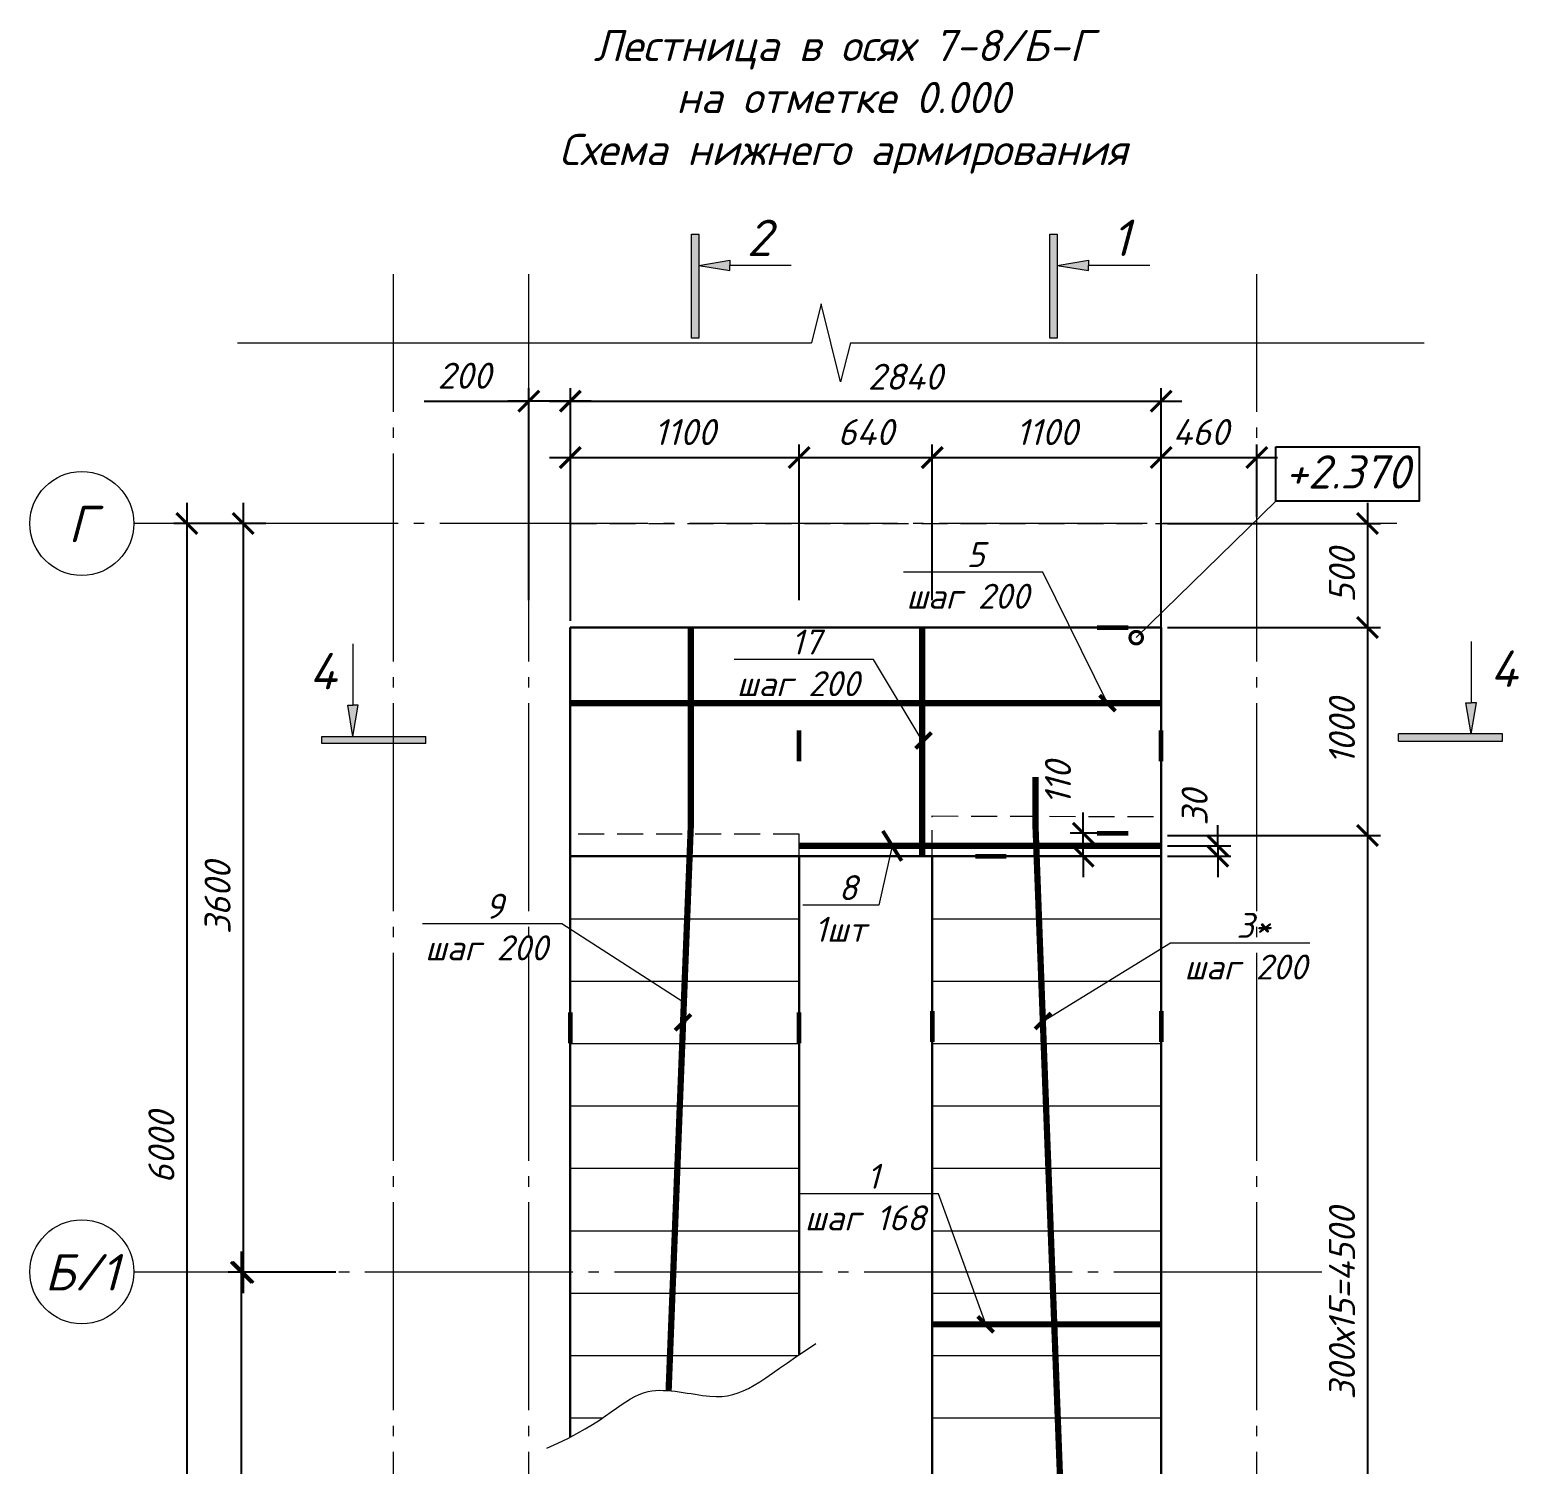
# Model space of a CAD drawing. Header units: millimetres. Extents: x -79646 to 95064, y -231229 to -58107.
# Drawn here: x 9201 to 16360, y -211166 to -204270 of the extents above; entities that cross this region are included whole.
import ezdxf
from ezdxf import colors
from ezdxf.entities.mleader import LeaderData, LeaderLine
from ezdxf.enums import TextEntityAlignment as Align
from ezdxf.math import Vec2, Vec3

# ---------------------------------------------------------------- set-up
doc = ezdxf.new("R2010")
doc.units = ezdxf.units.MM
doc.header["$PDMODE"] = 3
doc.linetypes.add('GOST2.303 5', pattern=[24, 20, -1.5, 1, -1.5])
doc.linetypes.add('HIDDEN', pattern=[0.375, 0.25, -0.125])
doc.layers.get('0').update_dxf_attribs({"lineweight": 5})
doc.layers.get('Defpoints').update_dxf_attribs({"lineweight": 0})
for name, color, linetype, lineweight in [('!!!Металл', 7, 'Continuous', 15), ('#Dimensions', 7, 'Continuous', 9), ('#Арматура', 152, 'Continuous', 30), ('#Бетон вид', 22, 'Continuous', 18), ('#Бетон разрез', 22, 'Continuous', 30), ('#Выноски', 7, 'Continuous', 15), ('#Оси', 7, 'Continuous', 9), ('k_ Отметки', 251, 'Continuous', 9), ('Тонкие линии', 7, 'Continuous', 13)]:
    doc.layers.add(name, color=color, linetype=linetype, lineweight=lineweight)
doc.layers.add('Текст', color=7, linetype='Continuous')
doc.styles.add('ESKDW', font='eskdw.shx', dxfattribs={"oblique": 15})
doc.styles.add('STEP PR', font='isocpeui.ttf')
doc.dimstyles.new('SPDS', dxfattribs={"dimscale": 50, "dimtxt": 2.5, "dimasz": 2, "dimexe": 1.25, "dimexo": 0.625, "dimtad": 1, "dimdec": 0, "dimrnd": 0.001, "dimtxsty": 'ESKDW', "dimblk": 'ARCHTICK', "dimcen": 2.5, "dimdle": 2, "dimclrd": 256, "dimclre": 256, "dimclrt": 7, "dimadec": 0, "dimazin": 2, "dimtfac": 0.75, "dimtdec": 0, "dimtmove": 1, "dimatfit": 3, "dimfxl": 1, "dimtolj": 1, "dimarcsym": 1})

# ---------------------------------------------------------------- blocks, each defined once
blk = doc.blocks.new('*U225')
at = {"color": 0, "linetype": 'ByBlock', "lineweight": -2}
for p, q in [((18.387, 0), (18.699, 1.25)), ((18.699, 1.25), (19.324, -1.25)), ((18.387, 0), (0, 0)), ((19.324, -1.25), (19.637, 0)), ((38.024, 0), (19.637, 0))]:
    blk.add_line(p, q, dxfattribs=at)
blk = doc.blocks.new('_ArchTick')
at = {"color": 0, "linetype": 'ByBlock', "const_width": 0.15}
blk.add_lwpolyline([(-0.5, -0.5), (0.5, 0.5)], dxfattribs=at)
blk = doc.blocks.new('*D907')
at = {"layer": '#Dimensions', "lineweight": -2, "transparency": 16777216}
for p, q in [((10226, -206543.2), (10226, -210343.2)), ((10334.8, -206643.2), (10163.5, -206643.2)), ((10334.8, -210243.2), (10163.5, -210243.2))]:
    blk.add_line(p, q, dxfattribs=at)
at = {"layer": 'Defpoints', "color": 0, "lineweight": 0, "transparency": 16777216}
for p in [(10366, -206643.2), (10226, -210243.2), (10366, -210243.2)]:
    blk.add_point(p, dxfattribs=at)
at = {"layer": '#Dimensions', "lineweight": -2, "transparency": 16777216, "xscale": 100, "yscale": 100, "zscale": 100}
for p, rotation in [((10226, -206643.2), 90), ((10226, -210243.2), 270)]:
    blk.add_blockref('_ArchTick', p, dxfattribs=dict(at, rotation=rotation))
at = {"layer": '#Dimensions', "transparency": 16777216, "insert": (10103.5, -208443.2), "char_height": 125, "attachment_point": 5, "rotation": 90, "style": 'STEP PR'}
blk.add_mtext('\\A1;3600', dxfattribs=at)
blk = doc.blocks.new('*D908')
at = {"layer": '#Dimensions', "lineweight": -2, "transparency": 16777216}
for p, q in [((10217.6, -210143.2), (10217.6, -212743.2)), ((10672, -210243.2), (10155.1, -210243.2)), ((10334.8, -212643.2), (10155.1, -212643.2))]:
    blk.add_line(p, q, dxfattribs=at)
at = {"layer": 'Defpoints', "color": 0, "lineweight": 0, "transparency": 16777216}
for p in [(10703.2, -210243.2), (10217.6, -212643.2), (10366, -212643.2)]:
    blk.add_point(p, dxfattribs=at)
at = {"layer": '#Dimensions', "lineweight": -2, "transparency": 16777216, "xscale": 100, "yscale": 100, "zscale": 100}
for p, rotation in [((10217.6, -210243.2), 90), ((10217.6, -212643.2), 270)]:
    blk.add_blockref('_ArchTick', p, dxfattribs=dict(at, rotation=rotation))
at = {"layer": '#Dimensions', "transparency": 16777216, "insert": (10095.1, -211443.2), "char_height": 125, "attachment_point": 5, "rotation": 90, "style": 'STEP PR'}
blk.add_mtext('\\A1;2400', dxfattribs=at)
blk = doc.blocks.new('*D909')
at = {"layer": '#Dimensions', "lineweight": -2, "transparency": 16777216}
for p, q in [((9955.9, -206543.2), (9955.9, -212743.2)), ((10334.8, -206643.2), (9893.4, -206643.2)), ((10334.8, -212643.2), (9893.4, -212643.2))]:
    blk.add_line(p, q, dxfattribs=at)
at = {"layer": 'Defpoints', "color": 0, "lineweight": 0, "transparency": 16777216}
for p in [(10366, -206643.2), (9955.9, -212643.2), (10366, -212643.2)]:
    blk.add_point(p, dxfattribs=at)
at = {"layer": '#Dimensions', "lineweight": -2, "transparency": 16777216, "xscale": 100, "yscale": 100, "zscale": 100}
for p, rotation in [((9955.9, -206643.2), 90), ((9955.9, -212643.2), 270)]:
    blk.add_blockref('_ArchTick', p, dxfattribs=dict(at, rotation=rotation))
at = {"layer": '#Dimensions', "transparency": 16777216, "insert": (9833.4, -209643.2), "char_height": 125, "attachment_point": 5, "rotation": 90, "style": 'STEP PR'}
blk.add_mtext('\\A1;6000', dxfattribs=at)
blk = doc.blocks.new('*U21')
at = {"linetype": 'ByBlock', "ltscale": 100}
h = blk.add_hatch(color=256, dxfattribs=at)
h.dxf.hatch_style = 1
h.paths.add_polyline_path([(35, 1000), (-35, 1000), (-35, 0), (35, 0)])
h = blk.add_hatch(color=256, dxfattribs=at)
h.dxf.hatch_style = 1
h.paths.add_polyline_path([(335, 750), (335, 700), (335, 650), (35, 700)])
for p, q in [((-35, 1000), (35, 1000)), ((-35, 0), (-35, 1000)), ((35, 1000), (35, 0)), ((35, 700), (335, 750)), ((335, 750), (335, 700)), ((35, 700), (335, 650)), ((335, 650), (335, 700)), ((35, 0), (-35, 0))]:
    blk.add_line(p, q, dxfattribs=at)
at = {"linetype": 'ByBlock', "ltscale": 100, "extrusion": (0, 1, 0), "elevation": 700}
blk.add_lwpolyline([(-925, 0), (-335, 0)], dxfattribs=at)
at = {"ltscale": 100, "style": 'STEP PR'}
blk.add_attdef('Nv', text='', height=350, dxfattribs=at).set_placement((781, 790), align=Align.RIGHT)
blk = doc.blocks.new('*D911')
at = {"layer": '#Dimensions', "lineweight": -2, "transparency": 16777216}
for p, q in [((11799.1, -207112), (11799.1, -205992.8)), ((14639.1, -206295), (14639.1, -205992.8)), ((11699.1, -206055.3), (14739.1, -206055.3))]:
    blk.add_line(p, q, dxfattribs=at)
at = {"layer": 'Defpoints', "color": 0, "lineweight": 0, "transparency": 16777216}
for p in [(14639.1, -206055.3), (14639.1, -206326.2), (11799.1, -207143.2)]:
    blk.add_point(p, dxfattribs=at)
at = {"layer": '#Dimensions', "lineweight": -2, "transparency": 16777216, "xscale": 100, "yscale": 100, "zscale": 100, "rotation": 180}
blk.add_blockref('_ArchTick', (11799.1, -206055.3), dxfattribs=at)
at = {"layer": '#Dimensions', "lineweight": -2, "transparency": 16777216, "xscale": 100, "yscale": 100, "zscale": 100}
blk.add_blockref('_ArchTick', (14639.1, -206055.3), dxfattribs=at)
at = {"layer": '#Dimensions', "transparency": 16777216, "insert": (13409.1, -205937.7), "char_height": 125, "attachment_point": 5, "style": 'STEP PR'}
blk.add_mtext('\\A1;2840', dxfattribs=at)
blk = doc.blocks.new('*D902')
at = {"layer": '#Dimensions', "lineweight": -2, "transparency": 16777216}
for p, q in [((11699.1, -206326.2), (12999.1, -206326.2)), ((11799.1, -207112), (11799.1, -206263.7)), ((12899.1, -207012), (12899.1, -206263.7))]:
    blk.add_line(p, q, dxfattribs=at)
at = {"layer": 'Defpoints', "color": 0, "lineweight": 0, "transparency": 16777216}
for p in [(12899.1, -206326.2), (12899.1, -207043.2), (11799.1, -207143.2)]:
    blk.add_point(p, dxfattribs=at)
at = {"layer": '#Dimensions', "lineweight": -2, "transparency": 16777216, "xscale": 100, "yscale": 100, "zscale": 100, "rotation": 180}
blk.add_blockref('_ArchTick', (11799.1, -206326.2), dxfattribs=at)
at = {"layer": '#Dimensions', "lineweight": -2, "transparency": 16777216, "xscale": 100, "yscale": 100, "zscale": 100}
blk.add_blockref('_ArchTick', (12899.1, -206326.2), dxfattribs=at)
at = {"layer": '#Dimensions', "transparency": 16777216, "insert": (12349.1, -206203.7), "char_height": 125, "attachment_point": 5, "style": 'STEP PR'}
blk.add_mtext('\\A1;1100', dxfattribs=at)
blk = doc.blocks.new('*D903')
at = {"layer": '#Dimensions', "lineweight": -2, "transparency": 16777216}
for p, q in [((12799.1, -206326.2), (13639, -206326.2)), ((12899.1, -207012), (12899.1, -206263.7)), ((13539, -207012), (13539, -206263.7))]:
    blk.add_line(p, q, dxfattribs=at)
at = {"layer": 'Defpoints', "color": 0, "lineweight": 0, "transparency": 16777216}
for p in [(13539, -206326.2), (12899.1, -207043.2), (13539, -207043.2)]:
    blk.add_point(p, dxfattribs=at)
at = {"layer": '#Dimensions', "lineweight": -2, "transparency": 16777216, "xscale": 100, "yscale": 100, "zscale": 100, "rotation": 180}
blk.add_blockref('_ArchTick', (12899.1, -206326.2), dxfattribs=at)
at = {"layer": '#Dimensions', "lineweight": -2, "transparency": 16777216, "xscale": 100, "yscale": 100, "zscale": 100}
blk.add_blockref('_ArchTick', (13539, -206326.2), dxfattribs=at)
at = {"layer": '#Dimensions', "transparency": 16777216, "insert": (13219.1, -206203.7), "char_height": 125, "attachment_point": 5, "style": 'STEP PR'}
blk.add_mtext('\\A1;640', dxfattribs=at)
blk = doc.blocks.new('*D912')
at = {"layer": '#Dimensions', "lineweight": -2, "transparency": 16777216}
for p, q in [((13439, -206326.2), (14739.1, -206326.2)), ((13539, -207012), (13539, -206263.7)), ((14639.1, -208212), (14639.1, -206263.7))]:
    blk.add_line(p, q, dxfattribs=at)
at = {"layer": 'Defpoints', "color": 0, "lineweight": 0, "transparency": 16777216}
for p in [(14639.1, -206326.2), (13539, -207043.2), (14639.1, -208243.2)]:
    blk.add_point(p, dxfattribs=at)
at = {"layer": '#Dimensions', "lineweight": -2, "transparency": 16777216, "xscale": 100, "yscale": 100, "zscale": 100, "rotation": 180}
blk.add_blockref('_ArchTick', (13539, -206326.2), dxfattribs=at)
at = {"layer": '#Dimensions', "lineweight": -2, "transparency": 16777216, "xscale": 100, "yscale": 100, "zscale": 100}
blk.add_blockref('_ArchTick', (14639.1, -206326.2), dxfattribs=at)
at = {"layer": '#Dimensions', "transparency": 16777216, "insert": (14089.1, -206203.7), "char_height": 125, "attachment_point": 5, "style": 'STEP PR'}
blk.add_mtext('\\A1;1100', dxfattribs=at)
blk = doc.blocks.new('*D913')
at = {"layer": '#Dimensions', "lineweight": -2, "transparency": 16777216}
for p, q in [((14539.1, -206326.2), (15199.1, -206326.2)), ((14639.1, -208212), (14639.1, -206263.7)), ((15099.1, -206612), (15099.1, -206263.7))]:
    blk.add_line(p, q, dxfattribs=at)
at = {"layer": 'Defpoints', "color": 0, "lineweight": 0, "transparency": 16777216}
for p in [(15099.1, -206326.2), (15099.1, -206643.2), (14639.1, -208243.2)]:
    blk.add_point(p, dxfattribs=at)
at = {"layer": '#Dimensions', "lineweight": -2, "transparency": 16777216, "xscale": 100, "yscale": 100, "zscale": 100, "rotation": 180}
blk.add_blockref('_ArchTick', (14639.1, -206326.2), dxfattribs=at)
at = {"layer": '#Dimensions', "lineweight": -2, "transparency": 16777216, "xscale": 100, "yscale": 100, "zscale": 100}
blk.add_blockref('_ArchTick', (15099.1, -206326.2), dxfattribs=at)
at = {"layer": '#Dimensions', "transparency": 16777216, "insert": (14829.1, -206203.7), "char_height": 125, "attachment_point": 5, "style": 'STEP PR'}
blk.add_mtext('\\A1;460', dxfattribs=at)
blk = doc.blocks.new('*D914')
at = {"layer": '#Dimensions', "lineweight": -2, "transparency": 16777216}
for p, q in [((15630.8, -206543.2), (15630.8, -207243.2)), ((14670.3, -206643.2), (15693.3, -206643.2)), ((14670.3, -207143.2), (15693.3, -207143.2))]:
    blk.add_line(p, q, dxfattribs=at)
at = {"layer": 'Defpoints', "color": 0, "lineweight": 0, "transparency": 16777216}
for p in [(14639.1, -206643.2), (14639.1, -207143.2), (15630.8, -207143.2)]:
    blk.add_point(p, dxfattribs=at)
at = {"layer": '#Dimensions', "lineweight": -2, "transparency": 16777216, "xscale": 100, "yscale": 100, "zscale": 100}
for p, rotation in [((15630.8, -206643.2), 90), ((15630.8, -207143.2), 270)]:
    blk.add_blockref('_ArchTick', p, dxfattribs=dict(at, rotation=rotation))
at = {"layer": '#Dimensions', "transparency": 16777216, "insert": (15508.3, -206893.2), "char_height": 125, "attachment_point": 5, "rotation": 90, "style": 'STEP PR'}
blk.add_mtext('\\A1;500', dxfattribs=at)
blk = doc.blocks.new('*D915')
at = {"layer": '#Dimensions', "lineweight": -2, "transparency": 16777216}
for p, q in [((15630.8, -207043.2), (15630.8, -208243.2)), ((14670.3, -207143.2), (15693.3, -207143.2)), ((14670.3, -208143.2), (15693.3, -208143.2))]:
    blk.add_line(p, q, dxfattribs=at)
at = {"layer": 'Defpoints', "color": 0, "lineweight": 0, "transparency": 16777216}
for p in [(14639.1, -207143.2), (14639.1, -208143.2), (15630.8, -208143.2)]:
    blk.add_point(p, dxfattribs=at)
at = {"layer": '#Dimensions', "lineweight": -2, "transparency": 16777216, "xscale": 100, "yscale": 100, "zscale": 100}
for p, rotation in [((15630.8, -207143.2), 90), ((15630.8, -208143.2), 270)]:
    blk.add_blockref('_ArchTick', p, dxfattribs=dict(at, rotation=rotation))
at = {"layer": '#Dimensions', "transparency": 16777216, "insert": (15508.3, -207643.2), "char_height": 125, "attachment_point": 5, "rotation": 90, "style": 'STEP PR'}
blk.add_mtext('\\A1;1000', dxfattribs=at)
blk = doc.blocks.new('*D904')
at = {"layer": '#Dimensions', "lineweight": -2, "transparency": 16777216}
for p, q in [((15630.8, -208043.2), (15630.8, -212743.2)), ((14670.3, -208143.2), (15693.3, -208143.2)), ((15330.3, -212643.2), (15693.3, -212643.2))]:
    blk.add_line(p, q, dxfattribs=at)
at = {"layer": 'Defpoints', "color": 0, "lineweight": 0, "transparency": 16777216}
for p in [(14639.1, -208143.2), (15299.1, -212643.2), (15630.8, -212643.2)]:
    blk.add_point(p, dxfattribs=at)
at = {"layer": '#Dimensions', "lineweight": -2, "transparency": 16777216, "xscale": 100, "yscale": 100, "zscale": 100}
for p, rotation in [((15630.8, -208143.2), 90), ((15630.8, -212643.2), 270)]:
    blk.add_blockref('_ArchTick', p, dxfattribs=dict(at, rotation=rotation))
at = {"layer": '#Dimensions', "transparency": 16777216, "insert": (15508.3, -210393.2), "char_height": 125, "attachment_point": 5, "rotation": 90, "style": 'STEP PR'}
blk.add_mtext('\\A1;300х15=4500', dxfattribs=at)
blk = doc.blocks.new('*U918')
at = {"const_width": 0.385}
blk.add_lwpolyline([(-0.76, -0.76), (0.76, 0.76)], dxfattribs=at)
blk = doc.blocks.new('*U919')
blk.add_lwpolyline([(12.45, 0, 0, 0, 0), (12.45, 0, 0, 0, 0), (15.97, 0, 0, 1.2, 0), (11.97, 0, 0, 0, 0), (-2.03, 0, 1.2, 0, 0), (-6.03, 0, 0, 0, 0), (-0.11, 0, 0, 0, 0)], format="xyseb")
at = {"color": 1, "ltscale": 100, "const_width": 0.45}
for points in [[(-6.03, 0), (-6.03, -2), (-6.03, 1)], [(15.97, 0), (15.97, -2), (15.97, 1)]]:
    blk.add_lwpolyline(points, dxfattribs=at)
blk.add_blockref('*U918', (4.62, 0.03))
blk = doc.blocks.new('_None')
blk = doc.blocks.new('*U1158')
blk.add_lwpolyline([(28.81, 0, 0, 0, 0), (28.81, 0, 0, 0, 0), (32.32, 0, 0, 1.2, 0), (28.32, 0, 0, 0, 0), (1.52, 0, 1.2, 0, 0), (-2.48, 0, 0, 0, 0), (3.45, 0, 0, 0, 0)], format="xyseb")
at = {"color": 1, "ltscale": 100, "const_width": 0.45}
for points in [[(-2.48, 0), (-2.48, -2), (-2.48, 1)], [(32.32, 0), (32.32, -2), (32.32, 1)]]:
    blk.add_lwpolyline(points, dxfattribs=at)
blk.add_blockref('*U918', (9.48, 0))
blk = doc.blocks.new('*U921')
blk.add_lwpolyline([(16.01, 0, 0, 0, 0), (16.01, 0, 0, 0, 0), (19.52, 0, 0, 1.2, 0), (15.52, 0, 0, 0, 0), (1.52, 0, 1.2, 0, 0), (-2.48, 0, 0, 0, 0), (3.45, 0, 0, 0, 0)], format="xyseb")
at = {"color": 1, "ltscale": 100, "const_width": 0.45}
for points in [[(-2.48, 0), (-2.48, -2), (-2.48, 1)], [(19.52, 0), (19.52, -2), (19.52, 1)]]:
    blk.add_lwpolyline(points, dxfattribs=at)
blk.add_blockref('*U918', (8.36, 0.03))
blk = doc.blocks.new('_DotSmall')
at = {"color": 0, "linetype": 'ByBlock', "const_width": 0.5}
blk.add_lwpolyline([(-0.0625, 0, 1), (0.0625, 0, 1)], format="xyb", close=True, dxfattribs=at)
blk = doc.blocks.new('*U945')
blk.add_lwpolyline([(44.53, 0, 0, 0, 0), (44.53, 0, 0, 0, 0), (48.04, 0, 0, 1.2, 0), (44.04, 0, 0, 0, 0), (-40.26, 0, 1.2, 0, 0), (-44.26, 0, 0, 0, 0), (-38.33, 0, 0, 0, 0)], format="xyseb")
at = {"color": 1, "ltscale": 100, "const_width": 0.45}
for points in [[(-44.26, 0), (-44.26, -2), (-44.26, 1)], [(48.04, 0), (48.04, -2), (48.04, 1)]]:
    blk.add_lwpolyline(points, dxfattribs=at)
blk.add_blockref('*U918', (3.04, 0))
blk = doc.blocks.new('*D977')
at = {"layer": '#Dimensions', "lineweight": -2, "transparency": 16777216}
for p, q in [((11599.1, -207012), (11599.1, -205992.8)), ((11799.1, -207112), (11799.1, -205992.8)), ((11096.6, -206055.3), (11599.1, -206055.3)), ((11899.1, -206055.3), (11499.1, -206055.3))]:
    blk.add_line(p, q, dxfattribs=at)
at = {"layer": 'Defpoints', "color": 0, "lineweight": 0, "transparency": 16777216}
for p in [(11599.1, -206055.3), (11599.1, -207043.2), (11799.1, -207143.2)]:
    blk.add_point(p, dxfattribs=at)
at = {"layer": '#Dimensions', "lineweight": -2, "transparency": 16777216, "xscale": 100, "yscale": 100, "zscale": 100, "rotation": 180}
blk.add_blockref('_ArchTick', (11599.1, -206055.3), dxfattribs=at)
at = {"layer": '#Dimensions', "lineweight": -2, "transparency": 16777216, "xscale": 100, "yscale": 100, "zscale": 100}
blk.add_blockref('_ArchTick', (11799.1, -206055.3), dxfattribs=at)
at = {"layer": '#Dimensions', "transparency": 16777216, "insert": (11289.3, -205932.8), "char_height": 125, "attachment_point": 5, "style": 'STEP PR'}
blk.add_mtext('\\A1;200', dxfattribs=at)
blk = doc.blocks.new('*U1054')
at = {"ltscale": 100}
h = blk.add_hatch(color=256, dxfattribs=at)
h.dxf.hatch_style = 1
h.paths.add_polyline_path([(-85, 1070), (-35, 1070), (15, 1070), (-35, 770)])
h = blk.add_hatch(color=256, dxfattribs=at)
h.dxf.hatch_style = 1
h.paths.add_polyline_path([(665, 700), (665, 770), (-335, 770), (-335, 700)])
at = {"linetype": 'Continuous', "ltscale": 100}
for p, q in [((-85, 1070), (-35, 1070)), ((-35, 770), (-85, 1070)), ((-35, 770), (15, 1070)), ((15, 1070), (-35, 1070)), ((-335, 700), (-335, 770)), ((-335, 770), (665, 770)), ((665, 700), (-335, 700))]:
    blk.add_line(p, q, dxfattribs=at)
at = {"linetype": 'Continuous', "ltscale": 100, "extrusion": (-1, -1e-16, 0), "elevation": 35}
blk.add_lwpolyline([(-1660, 0), (-1070, 0)], dxfattribs=at)
at = {"linetype": 'Continuous', "ltscale": 100}
blk.add_lwpolyline([(665, 700), (665, 770)], dxfattribs=at)
at = {"ltscale": 100, "style": 'STEP PR'}
blk.add_attdef('Nh', text='', height=350, dxfattribs=at).set_placement((-192, 1222), align=Align.RIGHT)
blk = doc.blocks.new('*U489')
at = {"ltscale": 100}
h = blk.add_hatch(color=256, dxfattribs=at)
h.dxf.hatch_style = 1
h.paths.add_polyline_path([(1415, 1070), (1365, 1070), (1315, 1070), (1365, 770)])
h = blk.add_hatch(color=256, dxfattribs=at)
h.dxf.hatch_style = 1
h.paths.add_polyline_path([(1665, 700), (1665, 770), (665, 770), (665, 700)])
at = {"linetype": 'Continuous', "ltscale": 100}
for p, q in [((1365, 770), (1315, 1070)), ((1315, 1070), (1365, 1070)), ((1415, 1070), (1365, 1070)), ((1365, 770), (1415, 1070)), ((1665, 770), (665, 770)), ((1665, 700), (1665, 770)), ((665, 700), (1665, 700))]:
    blk.add_line(p, q, dxfattribs=at)
at = {"linetype": 'Continuous', "ltscale": 100, "extrusion": (1, -1e-16, 0), "elevation": 1365}
blk.add_lwpolyline([(1660, 0), (1070, 0)], dxfattribs=at)
at = {"linetype": 'Continuous', "ltscale": 100}
blk.add_lwpolyline([(665, 700), (665, 770)], dxfattribs=at)
at = {"ltscale": 100, "style": 'STEP PR'}
blk.add_attdef('Nh', text='', height=350, dxfattribs=at).set_placement((1799, 1222), align=Align.RIGHT)
blk = doc.blocks.new('*U922')
blk.add_lwpolyline([(6.81, 0, 0, 0, 0), (6.81, 0, 0, 0, 0), (10.32, 0, 0, 1.2, 0), (6.32, 0, 0, 0, 0), (-5.47, 0, 1.2, 0, 0), (-9.47, 0, 0, 0, 0), (-3.54, 0, 0, 0, 0)], format="xyseb")
at = {"color": 1, "ltscale": 100, "const_width": 0.45}
for points in [[(-9.47, 0), (-9.47, -2), (-9.47, 1)], [(10.32, 0), (10.32, -2), (10.32, 1)]]:
    blk.add_lwpolyline(points, dxfattribs=at)
blk.add_blockref('*U918', (3.04, 0))
blk = doc.blocks.new('*D1157')
at = {"layer": '#Dimensions', "lineweight": -2, "transparency": 16777216}
for p, q in [((14264.5, -208132.8), (14264.5, -208032.8)), ((14449.4, -208132.8), (14202, -208132.8)), ((14264.5, -208243.2), (14264.5, -208132.8)), ((14607.8, -208243.2), (14202, -208243.2)), ((14264.5, -208243.2), (14264.5, -208343.2))]:
    blk.add_line(p, q, dxfattribs=at)
at = {"layer": 'Defpoints', "color": 0, "lineweight": 0, "transparency": 16777216}
for p in [(14264.5, -208132.8), (14480.7, -208132.8), (14639.1, -208243.2)]:
    blk.add_point(p, dxfattribs=at)
at = {"layer": '#Dimensions', "lineweight": -2, "transparency": 16777216, "xscale": 100, "yscale": 100, "zscale": 100}
for p, rotation in [((14264.5, -208132.8), 270), ((14264.5, -208243.2), 90)]:
    blk.add_blockref('_ArchTick', p, dxfattribs=dict(at, rotation=rotation))
at = {"layer": '#Dimensions', "transparency": 16777216, "insert": (14143.2, -207891.5), "char_height": 125, "attachment_point": 5, "rotation": 90, "style": 'STEP PR'}
blk.add_mtext('\\A1;110', dxfattribs=at)
blk = doc.blocks.new('*D1156')
at = {"layer": '#Dimensions', "lineweight": -2, "transparency": 16777216}
for p, q in [((14911.6, -208193.2), (14911.6, -208093.2)), ((14670.3, -208193.2), (14974.1, -208193.2)), ((14911.6, -208193.2), (14911.6, -208243.2)), ((14670.3, -208243.2), (14974.1, -208243.2)), ((14911.6, -208243.2), (14911.6, -208343.2))]:
    blk.add_line(p, q, dxfattribs=at)
at = {"layer": 'Defpoints', "color": 0, "lineweight": 0, "transparency": 16777216}
for p in [(14639.1, -208193.2), (14639.1, -208243.2), (14911.6, -208243.2)]:
    blk.add_point(p, dxfattribs=at)
at = {"layer": '#Dimensions', "lineweight": -2, "transparency": 16777216, "xscale": 100, "yscale": 100, "zscale": 100}
for p, rotation in [((14911.6, -208193.2), 270), ((14911.6, -208243.2), 90)]:
    blk.add_blockref('_ArchTick', p, dxfattribs=dict(at, rotation=rotation))
at = {"layer": '#Dimensions', "transparency": 16777216, "insert": (14800, -208009.6), "char_height": 125, "attachment_point": 5, "rotation": 90, "style": 'STEP PR'}
blk.add_mtext('\\A1;30', dxfattribs=at)

msp = doc.modelspace()

# ---------------------------------------------------------------- linework, layer by layer
at = {"layer": '!!!Металл', "linetype": 'HIDDEN', "lineweight": 9, "ltscale": 500}
msp.add_lwpolyline([(11799.08031, -206643.21201), (15019.08031, -206643.21201)], dxfattribs=at)
at = {"layer": '#Арматура', "const_width": 30}
for points in [[(12377.97813, -207143.21201), (12377.97813, -208101.92903), (12271.54318, -210812.09219)], [(13490.43294, -208243.21201), (13490.43294, -207143.21201)], [(11799.08031, -207507.24119), (14639.08031, -207507.24119)], [(11799.08031, -207507.24119), (14639.08031, -207507.24119)], [(14035.23923, -207861.34142), (14035.23923, -208101.92903), (14209.85599, -212743.21201), (14209.85599, -213043.21201)], [(12899.08027, -208193.21201), (14639.08031, -208193.21201)], [(13539.02762, -210493.21201), (14639.08031, -210493.21201)]]:
    msp.add_lwpolyline(points, dxfattribs=at)
at = {"layer": '#Бетон вид'}
for points in [[(11799.08031, -208543.21201), (12899.133, -208543.21201)], [(13539.02762, -208543.21201), (14639.08031, -208543.21201)], [(11799.08031, -208843.21201), (12899.133, -208843.21201)], [(13539.02762, -208843.21201), (14639.08031, -208843.21201)], [(11799.08031, -209143.21201), (12899.133, -209143.21201)], [(13539.02762, -209143.21201), (14639.08031, -209143.21201)], [(11799.08031, -209443.21201), (12899.133, -209443.21201)], [(13539.02762, -209443.21201), (14639.08031, -209443.21201)], [(11799.08031, -209743.21201), (12899.133, -209743.21201)], [(13539.02762, -209743.21201), (14639.08031, -209743.21201)], [(11799.08031, -210043.21201), (12899.133, -210043.21201)], [(13539.02762, -210043.21201), (14639.08031, -210043.21201)], [(11799.08031, -210343.21201), (12899.133, -210343.21201)], [(13539.02762, -210343.21201), (14639.08031, -210343.21201)], [(11799.08031, -210643.21201), (12892.70591, -210643.21201)], [(13539.02762, -210643.21201), (14639.08031, -210643.21201)], [(11799.08031, -210943.21201), (11954.59783, -210943.21201)], [(13539.02762, -210943.21201), (14639.08031, -210943.21201)]]:
    msp.add_lwpolyline(points, dxfattribs=at)
at = {"layer": '#Бетон разрез'}
for points in [[(11799.08031, -207143.21201), (11799.08031, -211035.74871)], [(11799.08031, -207143.21201), (14639.08031, -207143.21201), (14639.08031, -213043.21201)], [(11799.08031, -208243.21201), (14639.08031, -208243.21201)], [(13539.02762, -213043.21201), (13539.02762, -208243.21201), (12899.08027, -208243.21202), (12899.0803, -210638.77696)]]:
    msp.add_lwpolyline(points, dxfattribs=at)
at = {"layer": '#Оси', "linetype": 'GOST2.303 5', "ltscale": 50}
for points in [[(10949.08031, -214506.63353), (10949.08031, -205445.37135)], [(11599.08031, -214506.63353), (11599.08031, -205445.37135)], [(15099.08031, -214506.63353), (15099.08031, -205445.37135)], [(15772.01515, -206643.21201), (9950.77865, -206643.21201), (9700.77865, -206643.21201)], [(15411.80021, -210243.21201), (9955.86762, -210243.21201), (9700.79092, -210243.21201)]]:
    msp.add_lwpolyline(points, dxfattribs=at)
at = {"layer": '#Оси', "linetype": 'Continuous', "ltscale": 50}
for centre in [(9450.77865, -206643.21201), (9450.79092, -210240.73455)]:
    msp.add_circle(centre, 250, dxfattribs=at)
msp.add_open_spline([(11686.38566, -211088.52713), (11982.03407, -210962.83989), (12105.92077, -210751.0833), (12603.79575, -210896.86037), (12699.51379, -210769.78351), (12978.57895, -210585.0595)], degree=3, knots=[0, 0, 0, 0, 322.3698658637, 563.7183855211, 1020.6278825462, 1020.6278825462, 1020.6278825462, 1020.6278825462])
at = {"layer": 'Текст'}
msp.add_lwpolyline([(15190.61843, -206275.34758), (15879.3457, -206275.34758), (15879.3457, -206535.34758), (15190.61843, -206535.34758), (15190.61843, -206275.34758)], dxfattribs=at)
at = {"layer": 'Тонкие линии', "linetype": 'HIDDEN', "lineweight": 0, "ltscale": 500}
for points in [[(13539.08031, -208243.21201), (13539.08031, -208049.21201), (14639.08031, -208052.74885)], [(12899.08027, -208243.21202), (12899.08027, -208137.21202), (11799.08031, -208137.21202)]]:
    msp.add_lwpolyline(points, dxfattribs=at)

# ---------------------------------------------------------------- block references
at = {"layer": '#Dimensions', "xscale": 50, "yscale": 50, "zscale": 50, "rotation": 90}
for name, p in [('*U922', (14380.6683, -207659.35205)), ('*U945', (13795.60296, -210645.32286))]:
    msp.add_blockref(name, p, dxfattribs=at)
at = {"layer": '#Dimensions', "xscale": 50, "yscale": 50, "zscale": 50}
for name, p in [('*U1158', (13022.88758, -207686.98498)), ('*U921', (11922.88763, -209043.21201)), ('*U919', (13840.69415, -209036.6201))]:
    msp.add_blockref(name, p, dxfattribs=at)
ref = msp.add_blockref('*U21', (12398.5313, -205752.46423), dxfattribs=dict(xscale=0.5, yscale=0.5, zscale=0.5))
ref.add_attrib('Nv', '2', dxfattribs={"ltscale": 100, "height": 175, "style": 'STEP PR'}).set_placement((12766.8418, -205357.45754), align=Align.RIGHT)
ref = msp.add_blockref('*U21', (14121.5579, -205752.46423), dxfattribs=dict(xscale=0.5, yscale=0.5, zscale=0.5))
ref.add_attrib('Nv', '1', dxfattribs={"ltscale": 100, "height": 175, "style": 'STEP PR'}).set_placement((14489.8684, -205357.45754), align=Align.RIGHT)
at = {"xscale": -150, "yscale": -150, "zscale": -150}
msp.add_blockref('*U225', (15903.26515, -205774.82372), dxfattribs=at)
at = {"xscale": 0.5, "yscale": 0.5, "zscale": 0.5}
msp.add_blockref('*U1054', (10771.51001, -208051.59113), dxfattribs=at).add_auto_attribs({'Nh': '4'})
ref = msp.add_blockref('*U489', (15446.68316, -208039.98617), dxfattribs=dict(xscale=0.5, yscale=0.5, zscale=0.5))
ref.add_attrib('Nh', '4', dxfattribs={"ltscale": 100, "height": 175, "style": 'STEP PR'}).set_placement((16352.3948, -207429.06911), align=Align.RIGHT)

# ---------------------------------------------------------------- texts
at = {"layer": '#Оси', "linetype": 'Continuous', "ltscale": 50, "style": 'STEP PR'}
for s, p in [('Г', (9450.77865, -206645.68946)), ('Б/1', (9450.79092, -210243.21201))]:
    msp.add_text(s, height=175, dxfattribs=at).set_placement(p, align=Align.MIDDLE_CENTER)
at = {"layer": 'k_ Отметки', "linetype": 'ByBlock', "insert": (13110.75438, -204270.26188), "char_height": 150, "width": 4254.1785122, "attachment_point": 2, "style": 'STEP PR'}
msp.add_mtext('{\\fISOCPEUR|b1|i1|c204|p34;Лестница в осях 7-8/Б-Г\\Pна отметке 0.000\\PСхема нижнего армирования}', dxfattribs=at)
at = {"layer": 'Текст', "style": 'STEP PR'}
msp.add_text('+2.370', height=160, dxfattribs=at).set_placement((15534.98206, -206395.34758), align=Align.MIDDLE_CENTER)

# ---------------------------------------------------------------- dimensions: what is measured, and where the dimension line sits
at = {"layer": '#Dimensions'}
for base, p1, p2, picture, middle in [((11599.08031, -206055.25793), (11799.08031, -207143.21201), (11599.08031, -207043.21201), '*D977', (11289.33012, -206055.25793)), ((14639.08031, -206055.25793), (11799.08031, -207143.21201), (14639.08031, -206326.21965), '*D911', (13409.08031, -206060.15885)), ((15099.08031, -206326.21965), (14639.08031, -208243.21201), (15099.08031, -206643.21201), '*D913', (14829.08031, -206326.21965))]:
    dim = msp.add_linear_dim(base=base, p1=p1, p2=p2, dimstyle='SPDS', override={"dimgap": 1.2, "dimrnd": 5, "dimtxsty": 'STEP PR', "dimblk1": 'ArchTick', "dimblk2": 'ArchTick', "dimsah": 1, "dimclrt": 256}, dxfattribs=at)
    dim.commit()
    dim.dimension.update_dxf_attribs({"geometry": picture, "text_midpoint": middle, "dimtype": 160})
for base, p1, p2, picture, middle in [((12899.08027, -206326.21965), (11799.08031, -207143.21201), (12899.08027, -207043.21201), '*D902', (12349.08029, -206203.71965)), ((13539.02762, -206326.21965), (12899.08027, -207043.21201), (13539.02762, -207043.21201), '*D903', (13219.05395, -206203.71965)), ((14639.08031, -206326.21965), (13539.02762, -207043.21201), (14639.08031, -208243.21201), '*D912', (14089.05397, -206203.71965))]:
    dim = msp.add_linear_dim(base=base, p1=p1, p2=p2, dimstyle='SPDS', override={"dimgap": 1.2, "dimrnd": 5, "dimtxsty": 'STEP PR', "dimblk1": 'ArchTick', "dimblk2": 'ArchTick', "dimsah": 1, "dimclrt": 256}, dxfattribs=at)
    dim.commit()
    dim.dimension.update_dxf_attribs({"geometry": picture, "text_midpoint": middle})
for base, p1, p2, picture, middle in [((9955.86762, -212643.21201), (10366.00305, -206643.21201), (10366.00305, -212643.21201), '*D909', (9833.36762, -209643.21201)), ((10225.96582, -210243.21201), (10366.00305, -206643.21201), (10366.00305, -210243.21201), '*D907', (10103.46582, -208443.21201)), ((15630.77011, -207143.21201), (14639.08031, -206643.21201), (14639.08031, -207143.21201), '*D914', (15508.27011, -206893.21201)), ((15630.77011, -208143.21201), (14639.08031, -207143.21201), (14639.08031, -208143.21201), '*D915', (15508.27011, -207643.21201)), ((10217.64169, -212643.21201), (10703.24916, -210243.21201), (10366.00305, -212643.21201), '*D908', (10095.14169, -211443.21201))]:
    dim = msp.add_linear_dim(base=base, p1=p1, p2=p2, angle=90, dimstyle='SPDS', override={"dimgap": 1.2, "dimrnd": 5, "dimtxsty": 'STEP PR', "dimblk1": 'ArchTick', "dimblk2": 'ArchTick', "dimsah": 1, "dimclrt": 256}, dxfattribs=at)
    dim.commit()
    dim.dimension.update_dxf_attribs({"geometry": picture, "text_midpoint": middle})
dim = msp.add_linear_dim(base=(14264.52735, -208132.77105), p1=(14639.08031, -208243.21201), p2=(14480.6683, -208132.77105), angle=90, dimstyle='SPDS', override={"dimgap": 1.2, "dimrnd": 5, "dimtxsty": 'STEP PR', "dimblk1": 'ArchTick', "dimblk2": 'ArchTick', "dimsah": 1, "dimclrt": 256}, dxfattribs=at)
dim.commit()
dim.dimension.update_dxf_attribs({"geometry": '*D1157', "text_midpoint": (14265.68074, -207891.53339), "dimtype": 160})
dim = msp.add_linear_dim(base=(14911.60633, -208243.21201), p1=(14639.08031, -208193.21201), p2=(14639.08031, -208243.21201), angle=90, text='30', dimstyle='SPDS', override={"dimgap": 1.2, "dimrnd": 5, "dimtxsty": 'STEP PR', "dimblk1": 'ArchTick', "dimblk2": 'ArchTick', "dimsah": 1, "dimclrt": 256}, dxfattribs=at)
dim.commit()
dim.dimension.update_dxf_attribs({"geometry": '*D1156', "text_midpoint": (14922.49427, -208009.64352), "dimtype": 160})
dim = msp.add_linear_dim(base=(15630.77011, -212643.21201), p1=(14639.08031, -208143.21201), p2=(15299.08031, -212643.21201), angle=90, text='300х15=<>', dimstyle='SPDS', override={"dimgap": 1.2, "dimrnd": 5, "dimtxsty": 'STEP PR', "dimblk1": 'ArchTick', "dimblk2": 'ArchTick', "dimsah": 1, "dimclrt": 256}, dxfattribs=at)
dim.commit()
dim.dimension.update_dxf_attribs({"geometry": '*D904', "text_midpoint": (15508.27011, -210393.21201)})

# ---------------------------------------------------------------- leaders
at = {"layer": '#Выноски'}
ml = msp.add_multileader_mtext('Standard', dxfattribs=at)
ml.set_content('\\A1; ', color=256, style='STEP PR')
ml.set_leader_properties(color=256, linetype='ByLayer', lineweight=-1)
ml.set_arrow_properties(name='DOTSMALL')
ml.build(insert=Vec2(0, 0))
ml.multileader.update_dxf_attribs({"text_left_attachment_type": 6, "text_right_attachment_type": 6, "dogleg_length": 0, "arrow_head_size": 120, "scale": 0.4})
ctx = ml.context
ctx.base_point, ctx.scale, ctx.char_height, ctx.arrow_head_size, ctx.landing_gap_size, ctx.plane_origin = Vec3(15190.61843, -206535.34758), 0.4, 120, 120, 50, Vec3(16109.70717, -207800.34838)
ctx.left_attachment, ctx.right_attachment, ctx.text_align_type = 6, 6, 1
notes = []
notes.append((ctx, [(0, (1, 1, 0), (15190.61843, -206535.34758), (1, 0), 0, [(1, [(14519.18382, -207192.1038)], 0, [])])]))
ctx.mtext.insert, ctx.mtext.rotation, ctx.mtext.alignment, ctx.mtext.flow_direction = Vec3(15277.89115, -206415.34758), 6.2831853072, 2, 5
ml = msp.add_multileader_mtext('Standard', dxfattribs=at)
ml.set_content('\\A1; 5\\Pшаг 200', color=256, style='STEP PR')
ml.set_leader_properties(color=256, linetype='ByLayer', lineweight=-1)
ml.set_arrow_properties(name='NONE')
ml.build(insert=Vec2(0, 0))
ml.multileader.update_dxf_attribs({"text_left_attachment_type": 6, "text_right_attachment_type": 6, "dogleg_length": 0, "arrow_head_size": 120, "scale": 0.4})
ctx = ml.context
ctx.base_point, ctx.scale, ctx.char_height, ctx.arrow_head_size, ctx.landing_gap_size, ctx.plane_origin = Vec3(13347.1582, -206876.95905), 0.4, 120, 120, 50, Vec3(15750.19216, -208443.39617)
ctx.left_attachment, ctx.right_attachment, ctx.text_align_type = 6, 6, 1
notes.append((ctx, [(1, (1, 1, 0), (14070.88547, -206876.95905), (-1, 0), 0, [(1, [(14380.6683, -207507.24119)], 0, [])])]))
ctx.mtext.insert, ctx.mtext.alignment, ctx.mtext.flow_direction = Vec3(13709.02184, -206732.95905), 2, 5
ml = msp.add_multileader_mtext('Standard', dxfattribs=at)
ml.set_content('\\A1; 17\\Pшаг 200', color=256, style='STEP PR')
ml.set_leader_properties(color=256, linetype='ByLayer', lineweight=-1)
ml.set_arrow_properties(name='NONE')
ml.build(insert=Vec2(0, 0))
ml.multileader.update_dxf_attribs({"text_left_attachment_type": 6, "text_right_attachment_type": 6, "dogleg_length": 0, "arrow_head_size": 120, "scale": 0.4})
ctx = ml.context
ctx.base_point, ctx.scale, ctx.char_height, ctx.arrow_head_size, ctx.landing_gap_size, ctx.plane_origin = Vec3(12532.20293, -207297.36175), 0.4, 120, 120, 50, Vec3(14386.98857, -208561.25353)
ctx.left_attachment, ctx.right_attachment, ctx.text_align_type = 6, 6, 1
notes.append((ctx, [(1, (1, 1, 0), (13255.9302, -207297.36175), (-1, 0), 0, [(1, [(13490.43294, -207686.98498)], 0, [])])]))
ctx.mtext.insert, ctx.mtext.rotation, ctx.mtext.alignment, ctx.mtext.flow_direction = Vec3(12894.06656, -207153.36175), 6.2831853072, 2, 5
ml = msp.add_multileader_mtext('Standard', dxfattribs=at)
ml.set_content('\\A1; 8\\P1шт', color=256, style='STEP PR')
ml.set_leader_properties(color=256, linetype='ByLayer', lineweight=-1)
ml.set_arrow_properties(name='ARCHTICK')
ml.build(insert=Vec2(0, 0))
ml.multileader.update_dxf_attribs({"text_left_attachment_type": 6, "text_right_attachment_type": 6, "dogleg_length": 0, "arrow_head_size": 120, "scale": 0.4})
ctx = ml.context
ctx.base_point, ctx.scale, ctx.char_height, ctx.arrow_head_size, ctx.landing_gap_size, ctx.plane_origin = Vec3(12909.99666, -208478.15443), 0.4, 120, 120, 50, Vec3(14609.74484, -209707.00101)
ctx.left_attachment, ctx.right_attachment, ctx.text_align_type = 6, 6, 1
notes.append((ctx, [(1, (1, 1, 0), (13281.4512, -208478.15443), (-1, 0), 0, [(1, [(13346.46246, -208193.21201)], 0, [])])]))
ctx.mtext.insert, ctx.mtext.alignment, ctx.mtext.flow_direction = Vec3(13095.72393, -208334.15443), 2, 5
ml = msp.add_multileader_mtext('Standard', dxfattribs=at)
ml.set_content('\\A1; 9\\Pшаг 200', color=256, style='STEP PR')
ml.set_leader_properties(color=256, linetype='ByLayer', lineweight=-1)
ml.set_arrow_properties(name='NONE')
ml.build(insert=Vec2(0, 0))
ml.multileader.update_dxf_attribs({"text_left_attachment_type": 6, "text_right_attachment_type": 6, "dogleg_length": 0, "arrow_head_size": 120, "scale": 0.4})
ctx = ml.context
ctx.base_point, ctx.scale, ctx.char_height, ctx.arrow_head_size, ctx.landing_gap_size, ctx.plane_origin = Vec3(11033.91784, -208567.28012), 0.4, 120, 120, 50, Vec3(13774.09077, -209550.08078)
ctx.left_attachment, ctx.right_attachment, ctx.text_align_type = 6, 6, 1
notes.append((ctx, [(1, (1, 1, 0), (11757.64511, -208567.28012), (-1, 0), 0, [(1, [(12339.61896, -208943.21201)], 0, [])])]))
ctx.mtext.insert, ctx.mtext.rotation, ctx.mtext.alignment, ctx.mtext.flow_direction = Vec3(11395.78148, -208423.28012), 6.2831853072, 2, 5
ml = msp.add_multileader_mtext('Standard', dxfattribs=at)
ml.set_content('\\A1; 3*\\Pшаг 200', color=256, style='STEP PR')
ml.set_leader_properties(color=256, linetype='ByLayer', lineweight=-1)
ml.set_arrow_properties(name='NONE')
ml.build(insert=Vec2(0, 0))
ml.multileader.update_dxf_attribs({"text_left_attachment_type": 6, "text_right_attachment_type": 6, "dogleg_length": 0, "arrow_head_size": 120, "scale": 0.4})
ctx = ml.context
ctx.base_point, ctx.scale, ctx.char_height, ctx.arrow_head_size, ctx.landing_gap_size, ctx.plane_origin = Vec3(14683.41939, -208659.51584), 0.4, 120, 120, 50, Vec3(15662.41623, -209543.48888)
ctx.left_attachment, ctx.right_attachment, ctx.text_align_type = 6, 6, 1
notes.append((ctx, [(0, (1, 1, 0), (14683.41939, -208659.51584), (1, 0), 0, [(1, [(14071.89288, -209035.24429)], 0, [])])]))
ctx.mtext.insert, ctx.mtext.rotation, ctx.mtext.alignment, ctx.mtext.flow_direction = Vec3(15045.28303, -208515.51584), 6.2831853072, 2, 5
ml = msp.add_multileader_mtext('Standard', dxfattribs=at)
ml.set_content('\\A1; 1\\Pшаг 168', color=256, style='STEP PR')
ml.set_leader_properties(color=256, linetype='ByLayer', lineweight=-1)
ml.set_arrow_properties(name='NONE')
ml.build(insert=Vec2(0, 0))
ml.multileader.update_dxf_attribs({"text_left_attachment_type": 6, "text_right_attachment_type": 6, "dogleg_length": 0, "arrow_head_size": 120, "scale": 0.4})
ctx = ml.context
ctx.base_point, ctx.scale, ctx.char_height, ctx.arrow_head_size, ctx.landing_gap_size, ctx.plane_origin = Vec3(12864.95047, -209865.57491), 0.4, 120, 120, 50, Vec3(15362.69485, -211429.36698)
ctx.left_attachment, ctx.right_attachment, ctx.text_align_type = 6, 6, 1
notes.append((ctx, [(1, (1, 1, 0), (13568.04138, -209865.57491), (-1, 0), 0, [(1, [(13795.60296, -210493.21201)], 0, [])])]))
ctx.mtext.insert, ctx.mtext.alignment, ctx.mtext.flow_direction = Vec3(13216.49592, -209721.57491), 2, 5
for ctx, leaders in notes:
    for number, flags, end, landing, length, lines in leaders:
        leader = LeaderData()
        leader.index, (leader.has_last_leader_line, leader.has_dogleg_vector, leader.attachment_direction) = number, flags
        leader.last_leader_point, leader.dogleg_vector, leader.dogleg_length = Vec3(end), Vec3(landing), length
        for number, points, colour, breaks in lines:
            line = LeaderLine()
            line.index, line.vertices, line.color, line.breaks = number, Vec3.list(points), colors.encode_raw_color(colour), breaks
            leader.lines.append(line)
        ctx.leaders.append(leader)

doc.saveas('drawing.dxf')
